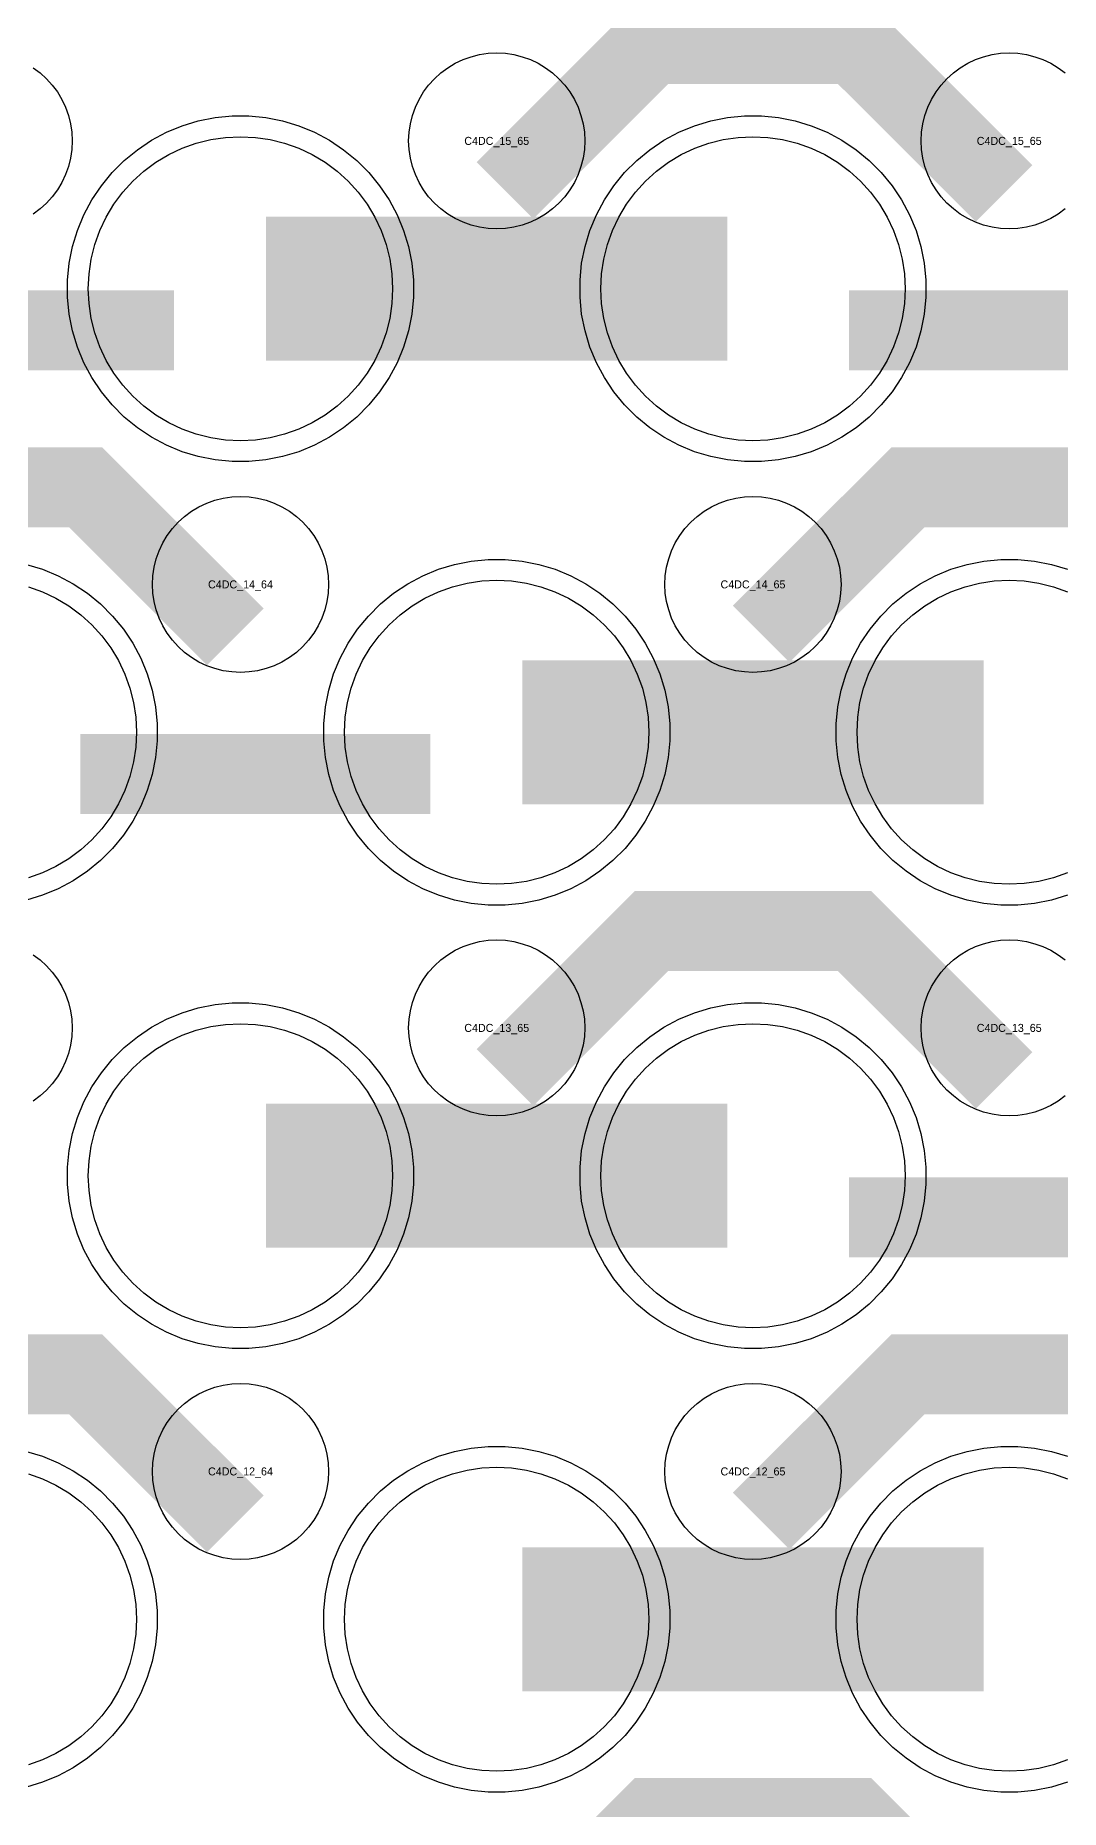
# Model space of a CAD drawing. Extents: x -11880 to 11880, y -14992 to 14992.
# Drawn here: x 8656 to 8976, y -13236 to -12682 of the extents above; entities that cross this region are included whole.
import ezdxf
from ezdxf.enums import TextEntityAlignment as Align

# ---------------------------------------------------------------- set-up
doc = ezdxf.new("R2010")
doc.units = 0
doc.header["$MEASUREMENT"] = 0
for name, color, linetype in [('GDS_775_DT_237', 138, 'CONTINUOUS'), ('RDL1_FS', 34, 'CONTINUOUS'), ('RDL_BS', 160, 'CONTINUOUS')]:
    doc.layers.add(name, color=color, linetype=linetype)

msp = doc.modelspace()

# ---------------------------------------------------------------- linework, layer by layer
at = {"layer": 'RDL1_FS'}
for points in [[(8720, -12808.614), (8715.343, -12808.385), (8710.732, -12807.701), (8706.209, -12806.569), (8701.819, -12804.997), (8697.605, -12803.005), (8693.605, -12800.607), (8689.86, -12797.829), (8686.406, -12794.699), (8683.276, -12791.245), (8680.498, -12787.5), (8678.1, -12783.5), (8676.108, -12779.286), (8674.536, -12774.896), (8673.404, -12770.373), (8672.72, -12765.762), (8672.491, -12761.105), (8672.72, -12756.448), (8673.404, -12751.837), (8674.536, -12747.314), (8676.108, -12742.924), (8678.1, -12738.71), (8680.498, -12734.71), (8683.276, -12730.965), (8686.406, -12727.511), (8689.86, -12724.381), (8693.605, -12721.603), (8697.605, -12719.205), (8701.819, -12717.213), (8706.209, -12715.641), (8710.732, -12714.509), (8715.343, -12713.825), (8720, -12713.596), (8724.657, -12713.825), (8729.268, -12714.509), (8733.791, -12715.641), (8738.181, -12717.213), (8742.395, -12719.205), (8746.395, -12721.603), (8750.14, -12724.381), (8753.594, -12727.511), (8756.724, -12730.965), (8759.502, -12734.71), (8761.9, -12738.71), (8763.892, -12742.924), (8765.464, -12747.314), (8766.596, -12751.837), (8767.28, -12756.448), (8767.509, -12761.105), (8767.28, -12765.762), (8766.596, -12770.373), (8765.464, -12774.896), (8763.892, -12779.286), (8761.9, -12783.5), (8759.502, -12787.5), (8756.724, -12791.245), (8753.594, -12794.699), (8750.14, -12797.829), (8746.395, -12800.607), (8742.395, -12803.005), (8738.181, -12804.997), (8733.791, -12806.569), (8729.268, -12807.701), (8724.657, -12808.385)], [(8880, -12808.614), (8875.343, -12808.385), (8870.732, -12807.701), (8866.209, -12806.569), (8861.819, -12804.997), (8857.605, -12803.005), (8853.605, -12800.607), (8849.86, -12797.829), (8846.406, -12794.699), (8843.276, -12791.245), (8840.498, -12787.5), (8838.1, -12783.5), (8836.108, -12779.286), (8834.536, -12774.896), (8833.404, -12770.373), (8832.72, -12765.762), (8832.491, -12761.105), (8832.72, -12756.448), (8833.404, -12751.837), (8834.536, -12747.314), (8836.108, -12742.924), (8838.1, -12738.71), (8840.498, -12734.71), (8843.276, -12730.965), (8846.406, -12727.511), (8849.86, -12724.381), (8853.605, -12721.603), (8857.605, -12719.205), (8861.819, -12717.213), (8866.209, -12715.641), (8870.732, -12714.509), (8875.343, -12713.825), (8880, -12713.596), (8884.657, -12713.825), (8889.268, -12714.509), (8893.791, -12715.641), (8898.181, -12717.213), (8902.395, -12719.205), (8906.395, -12721.603), (8910.14, -12724.381), (8913.594, -12727.511), (8916.724, -12730.965), (8919.502, -12734.71), (8921.9, -12738.71), (8923.892, -12742.924), (8925.464, -12747.314), (8926.596, -12751.837), (8927.28, -12756.448), (8927.509, -12761.105), (8927.28, -12765.762), (8926.596, -12770.373), (8925.464, -12774.896), (8923.892, -12779.286), (8921.9, -12783.5), (8919.502, -12787.5), (8916.724, -12791.245), (8913.594, -12794.699), (8910.14, -12797.829), (8906.395, -12800.607), (8902.395, -12803.005), (8898.181, -12804.997), (8893.791, -12806.569), (8889.268, -12807.701), (8884.657, -12808.385)], [(8720, -13085.739), (8715.343, -13085.51), (8710.732, -13084.826), (8706.209, -13083.694), (8701.819, -13082.122), (8697.605, -13080.13), (8693.605, -13077.732), (8689.86, -13074.954), (8686.406, -13071.824), (8683.276, -13068.37), (8680.498, -13064.625), (8678.1, -13060.625), (8676.108, -13056.411), (8674.536, -13052.021), (8673.404, -13047.498), (8672.72, -13042.887), (8672.491, -13038.23), (8672.72, -13033.573), (8673.404, -13028.962), (8674.536, -13024.439), (8676.108, -13020.049), (8678.1, -13015.835), (8680.498, -13011.835), (8683.276, -13008.09), (8686.406, -13004.636), (8689.86, -13001.506), (8693.605, -12998.728), (8697.605, -12996.33), (8701.819, -12994.338), (8706.209, -12992.766), (8710.732, -12991.634), (8715.343, -12990.95), (8720, -12990.721), (8724.657, -12990.95), (8729.268, -12991.634), (8733.791, -12992.766), (8738.181, -12994.338), (8742.395, -12996.33), (8746.395, -12998.728), (8750.14, -13001.506), (8753.594, -13004.636), (8756.724, -13008.09), (8759.502, -13011.835), (8761.9, -13015.835), (8763.892, -13020.049), (8765.464, -13024.439), (8766.596, -13028.962), (8767.28, -13033.573), (8767.509, -13038.23), (8767.28, -13042.887), (8766.596, -13047.498), (8765.464, -13052.021), (8763.892, -13056.411), (8761.9, -13060.625), (8759.502, -13064.625), (8756.724, -13068.37), (8753.594, -13071.824), (8750.14, -13074.954), (8746.395, -13077.732), (8742.395, -13080.13), (8738.181, -13082.122), (8733.791, -13083.694), (8729.268, -13084.826), (8724.657, -13085.51)], [(8880, -13085.739), (8875.343, -13085.51), (8870.732, -13084.826), (8866.209, -13083.694), (8861.819, -13082.122), (8857.605, -13080.13), (8853.605, -13077.732), (8849.86, -13074.954), (8846.406, -13071.824), (8843.276, -13068.37), (8840.498, -13064.625), (8838.1, -13060.625), (8836.108, -13056.411), (8834.536, -13052.021), (8833.404, -13047.498), (8832.72, -13042.887), (8832.491, -13038.23), (8832.72, -13033.573), (8833.404, -13028.962), (8834.536, -13024.439), (8836.108, -13020.049), (8838.1, -13015.835), (8840.498, -13011.835), (8843.276, -13008.09), (8846.406, -13004.636), (8849.86, -13001.506), (8853.605, -12998.728), (8857.605, -12996.33), (8861.819, -12994.338), (8866.209, -12992.766), (8870.732, -12991.634), (8875.343, -12990.95), (8880, -12990.721), (8884.657, -12990.95), (8889.268, -12991.634), (8893.791, -12992.766), (8898.181, -12994.338), (8902.395, -12996.33), (8906.395, -12998.728), (8910.14, -13001.506), (8913.594, -13004.636), (8916.724, -13008.09), (8919.502, -13011.835), (8921.9, -13015.835), (8923.892, -13020.049), (8925.464, -13024.439), (8926.596, -13028.962), (8927.28, -13033.573), (8927.509, -13038.23), (8927.28, -13042.887), (8926.596, -13047.498), (8925.464, -13052.021), (8923.892, -13056.411), (8921.9, -13060.625), (8919.502, -13064.625), (8916.724, -13068.37), (8913.594, -13071.824), (8910.14, -13074.954), (8906.395, -13077.732), (8902.395, -13080.13), (8898.181, -13082.122), (8893.791, -13083.694), (8889.268, -13084.826), (8884.657, -13085.51)], [(8800, -13224.304), (8795.343, -13224.075), (8790.732, -13223.391), (8786.209, -13222.259), (8781.819, -13220.687), (8777.605, -13218.695), (8773.605, -13216.297), (8769.86, -13213.519), (8766.406, -13210.389), (8763.276, -13206.935), (8760.498, -13203.19), (8758.1, -13199.19), (8756.108, -13194.976), (8754.536, -13190.586), (8753.404, -13186.063), (8752.72, -13181.452), (8752.491, -13176.795), (8752.72, -13172.138), (8753.404, -13167.527), (8754.536, -13163.004), (8756.108, -13158.614), (8758.1, -13154.4), (8760.498, -13150.4), (8763.276, -13146.655), (8766.406, -13143.201), (8769.86, -13140.071), (8773.605, -13137.293), (8777.605, -13134.895), (8781.819, -13132.903), (8786.209, -13131.331), (8790.732, -13130.199), (8795.343, -13129.515), (8800, -13129.286), (8804.657, -13129.515), (8809.268, -13130.199), (8813.791, -13131.331), (8818.181, -13132.903), (8822.395, -13134.895), (8826.395, -13137.293), (8830.14, -13140.071), (8833.594, -13143.201), (8836.724, -13146.655), (8839.502, -13150.4), (8841.9, -13154.4), (8843.892, -13158.614), (8845.464, -13163.004), (8846.596, -13167.527), (8847.28, -13172.138), (8847.509, -13176.795), (8847.28, -13181.452), (8846.596, -13186.063), (8845.464, -13190.586), (8843.892, -13194.976), (8841.9, -13199.19), (8839.502, -13203.19), (8836.724, -13206.935), (8833.594, -13210.389), (8830.14, -13213.519), (8826.395, -13216.297), (8822.395, -13218.695), (8818.181, -13220.687), (8813.791, -13222.259), (8809.268, -13223.391), (8804.657, -13224.075)]]:
    msp.add_lwpolyline(points, close=True, dxfattribs=at)
for points in [[(8728.002, -12761.105, 45, 45, 0), (8800.002, -12761.105, 45, 45, 0)], [(8800.002, -12761.105, 45, 45, 0), (8872.002, -12761.105, 45, 45, 0)], [(8728.002, -13038.23, 45, 45, 0), (8800.002, -13038.23, 45, 45, 0)], [(8800.002, -13038.23, 45, 45, 0), (8872.002, -13038.23, 45, 45, 0)], [(8808.002, -13176.795, 45, 45, 0), (8880.002, -13176.795, 45, 45, 0)], [(8880.002, -13176.795, 45, 45, 0), (8952.002, -13176.795, 45, 45, 0)]]:
    msp.add_lwpolyline(points, format="xyseb", dxfattribs=at)
at = {"layer": 'RDL1_FS', "color": 241, "true_color": 0xf7abae}
msp.add_lwpolyline([(8800, -12947.174), (8795.343, -12946.945), (8790.732, -12946.261), (8786.209, -12945.129), (8781.819, -12943.557), (8777.605, -12941.565), (8773.605, -12939.167), (8769.86, -12936.389), (8766.406, -12933.259), (8763.276, -12929.805), (8760.498, -12926.06), (8758.1, -12922.06), (8756.108, -12917.846), (8754.536, -12913.456), (8753.404, -12908.933), (8752.72, -12904.322), (8752.491, -12899.665), (8752.72, -12895.008), (8753.404, -12890.397), (8754.536, -12885.874), (8756.108, -12881.484), (8758.1, -12877.27), (8760.498, -12873.27), (8763.276, -12869.525), (8766.406, -12866.071), (8769.86, -12862.941), (8773.605, -12860.163), (8777.605, -12857.765), (8781.819, -12855.773), (8786.209, -12854.201), (8790.732, -12853.069), (8795.343, -12852.385), (8800, -12852.156), (8804.657, -12852.385), (8809.268, -12853.069), (8813.791, -12854.201), (8818.181, -12855.773), (8822.395, -12857.765), (8826.395, -12860.163), (8830.14, -12862.941), (8833.594, -12866.071), (8836.724, -12869.525), (8839.502, -12873.27), (8841.9, -12877.27), (8843.892, -12881.484), (8845.464, -12885.874), (8846.596, -12890.397), (8847.28, -12895.008), (8847.509, -12899.665), (8847.28, -12904.322), (8846.596, -12908.933), (8845.464, -12913.456), (8843.892, -12917.846), (8841.9, -12922.06), (8839.502, -12926.06), (8836.724, -12929.805), (8833.594, -12933.259), (8830.14, -12936.389), (8826.395, -12939.167), (8822.395, -12941.565), (8818.181, -12943.557), (8813.791, -12945.129), (8809.268, -12946.261), (8804.657, -12946.945)], close=True, dxfattribs=at)
for points in [[(8978.181, -12943.557), (8973.791, -12945.129), (8969.268, -12946.261), (8964.657, -12946.945), (8960, -12947.174), (8955.343, -12946.945), (8950.732, -12946.261), (8946.209, -12945.129), (8941.819, -12943.557), (8937.605, -12941.565), (8933.605, -12939.167), (8929.86, -12936.389), (8926.406, -12933.259), (8923.276, -12929.805), (8920.498, -12926.06), (8918.1, -12922.06), (8916.108, -12917.846), (8914.536, -12913.456), (8913.404, -12908.933), (8912.72, -12904.322), (8912.491, -12899.665), (8912.72, -12895.008), (8913.404, -12890.397), (8914.536, -12885.874), (8916.108, -12881.484), (8918.1, -12877.27), (8920.498, -12873.27), (8923.276, -12869.525), (8926.406, -12866.071), (8929.86, -12862.941), (8933.605, -12860.163), (8937.605, -12857.765), (8941.819, -12855.773), (8946.209, -12854.201), (8950.732, -12853.069), (8955.343, -12852.385), (8960, -12852.156), (8964.657, -12852.385), (8969.268, -12853.069), (8973.791, -12854.201), (8978.181, -12855.773)], [(8653.791, -12854.201), (8658.181, -12855.773), (8662.395, -12857.765), (8666.395, -12860.163), (8670.14, -12862.941), (8673.594, -12866.071), (8676.724, -12869.525), (8679.502, -12873.27), (8681.9, -12877.27), (8683.892, -12881.484), (8685.464, -12885.874), (8686.596, -12890.397), (8687.28, -12895.008), (8687.509, -12899.665), (8687.28, -12904.322), (8686.596, -12908.933), (8685.464, -12913.456), (8683.892, -12917.846), (8681.9, -12922.06), (8679.502, -12926.06), (8676.724, -12929.805), (8673.594, -12933.259), (8670.14, -12936.389), (8666.395, -12939.167), (8662.395, -12941.565), (8658.181, -12943.557), (8653.791, -12945.129)], [(8653.791, -13131.331), (8658.181, -13132.903), (8662.395, -13134.895), (8666.395, -13137.293), (8670.14, -13140.071), (8673.594, -13143.201), (8676.724, -13146.655), (8679.502, -13150.4), (8681.9, -13154.4), (8683.892, -13158.614), (8685.464, -13163.004), (8686.596, -13167.527), (8687.28, -13172.138), (8687.509, -13176.795), (8687.28, -13181.452), (8686.596, -13186.063), (8685.464, -13190.586), (8683.892, -13194.976), (8681.9, -13199.19), (8679.502, -13203.19), (8676.724, -13206.935), (8673.594, -13210.389), (8670.14, -13213.519), (8666.395, -13216.297), (8662.395, -13218.695), (8658.181, -13220.687), (8653.791, -13222.259)]]:
    msp.add_lwpolyline(points, dxfattribs=at)
for points in [[(8808.002, -12899.665, 45, 45, 0), (8880.002, -12899.665, 45, 45, 0)], [(8880.002, -12899.665, 45, 45, 0), (8952.002, -12899.665, 45, 45, 0)]]:
    msp.add_lwpolyline(points, format="xyseb", dxfattribs=at)
at = {"layer": 'RDL1_FS'}
msp.add_lwpolyline([(8978.181, -13220.687), (8973.791, -13222.259), (8969.268, -13223.391), (8964.657, -13224.075), (8960, -13224.304), (8955.343, -13224.075), (8950.732, -13223.391), (8946.209, -13222.259), (8941.819, -13220.687), (8937.605, -13218.695), (8933.605, -13216.297), (8929.86, -13213.519), (8926.406, -13210.389), (8923.276, -13206.935), (8920.498, -13203.19), (8918.1, -13199.19), (8916.108, -13194.976), (8914.536, -13190.586), (8913.404, -13186.063), (8912.72, -13181.452), (8912.491, -13176.795), (8912.72, -13172.138), (8913.404, -13167.527), (8914.536, -13163.004), (8916.108, -13158.614), (8918.1, -13154.4), (8920.498, -13150.4), (8923.276, -13146.655), (8926.406, -13143.201), (8929.86, -13140.071), (8933.605, -13137.293), (8937.605, -13134.895), (8941.819, -13132.903), (8946.209, -13131.331), (8950.732, -13130.199), (8955.343, -13129.515), (8960, -13129.286), (8964.657, -13129.515), (8969.268, -13130.199), (8973.791, -13131.331), (8978.181, -13132.903)], dxfattribs=at)
at = {"layer": 'RDL_BS'}
for points in [[(8802.562, -12730.419, 25, 25, 0), (8848.377, -12684.604, 25, 25, 0), (8881.93, -12684.604, 25, 25, 0)], [(8958.401, -12731.318, 25, 25, 0), (8911.687, -12684.604, 25, 25, 0), (8881.929, -12684.604, 25, 25, 0)], [(8590.016, -12774.118, 25, 25, 0), (8699.281, -12774.118, 25, 25, 0)], [(8910.016, -12774.118, 25, 25, 0), (9019.281, -12774.118, 25, 25, 0)], [(8718.401, -12869.878, 25, 25, 0), (8671.687, -12823.164, 25, 25, 0), (8641.929, -12823.164, 25, 25, 0)], [(8882.562, -12868.979, 25, 25, 0), (8928.377, -12823.164, 25, 25, 0), (8961.93, -12823.164, 25, 25, 0)], [(9038.401, -12869.878, 25, 25, 0), (8991.687, -12823.164, 25, 25, 0), (8961.929, -12823.164, 25, 25, 0)], [(8802.562, -13007.544, 25, 25, 0), (8848.377, -12961.729, 25, 25, 0), (8881.93, -12961.729, 25, 25, 0)], [(8958.401, -13008.443, 25, 25, 0), (8911.687, -12961.729, 25, 25, 0), (8881.929, -12961.729, 25, 25, 0)], [(8910.016, -13051.243, 25, 25, 0), (9019.281, -13051.243, 25, 25, 0)], [(8718.401, -13147.008, 25, 25, 0), (8671.687, -13100.294, 25, 25, 0), (8641.929, -13100.294, 25, 25, 0)], [(8882.562, -13146.109, 25, 25, 0), (8928.377, -13100.294, 25, 25, 0), (8961.93, -13100.294, 25, 25, 0)], [(9038.401, -13147.008, 25, 25, 0), (8991.687, -13100.294, 25, 25, 0), (8961.929, -13100.294, 25, 25, 0)], [(8802.562, -13284.674, 25, 25, 0), (8848.377, -13238.859, 25, 25, 0), (8881.93, -13238.859, 25, 25, 0)], [(8958.401, -13285.573, 25, 25, 0), (8911.687, -13238.859, 25, 25, 0), (8881.929, -13238.859, 25, 25, 0)]]:
    msp.add_lwpolyline(points, format="xyseb", dxfattribs=at)
for points in [[(8655.28, -12692.06), (8657.443, -12693.663), (8659.442, -12695.475), (8661.254, -12697.474), (8662.857, -12699.637), (8664.25, -12701.961), (8665.402, -12704.398), (8666.309, -12706.933), (8666.966, -12709.552), (8667.362, -12712.224), (8667.494, -12714.917), (8667.362, -12717.61), (8666.966, -12720.282), (8666.309, -12722.901), (8665.402, -12725.436), (8664.25, -12727.873), (8662.857, -12730.197), (8661.254, -12732.36), (8659.442, -12734.359), (8657.443, -12736.171), (8655.28, -12737.774)], [(8977.443, -12736.171), (8975.28, -12737.774), (8972.956, -12739.167), (8970.519, -12740.319), (8967.984, -12741.226), (8965.365, -12741.883), (8962.693, -12742.279), (8960, -12742.411), (8957.307, -12742.279), (8954.635, -12741.883), (8952.016, -12741.226), (8949.481, -12740.319), (8947.044, -12739.167), (8944.72, -12737.774), (8942.557, -12736.171), (8940.558, -12734.359), (8938.746, -12732.36), (8937.143, -12730.197), (8935.75, -12727.873), (8934.598, -12725.436), (8933.691, -12722.901), (8933.034, -12720.282), (8932.638, -12717.61), (8932.506, -12714.917), (8932.638, -12712.224), (8933.034, -12709.552), (8933.691, -12706.933), (8934.598, -12704.398), (8935.75, -12701.961), (8937.143, -12699.637), (8938.746, -12697.474), (8940.558, -12695.475), (8942.557, -12693.663), (8944.72, -12692.06), (8947.044, -12690.667), (8949.481, -12689.515), (8952.016, -12688.608), (8954.635, -12687.951), (8957.307, -12687.555), (8960, -12687.423), (8962.693, -12687.555), (8965.365, -12687.951), (8967.984, -12688.608), (8970.519, -12689.515), (8972.956, -12690.667), (8975.28, -12692.06), (8977.443, -12693.663)], [(8655.28, -12969.185), (8657.443, -12970.788), (8659.442, -12972.6), (8661.254, -12974.599), (8662.857, -12976.762), (8664.25, -12979.086), (8665.402, -12981.523), (8666.309, -12984.058), (8666.966, -12986.677), (8667.362, -12989.349), (8667.494, -12992.042), (8667.362, -12994.735), (8666.966, -12997.407), (8666.309, -13000.026), (8665.402, -13002.561), (8664.25, -13004.998), (8662.857, -13007.322), (8661.254, -13009.485), (8659.442, -13011.484), (8657.443, -13013.296), (8655.28, -13014.899)], [(8977.443, -13013.296), (8975.28, -13014.899), (8972.956, -13016.292), (8970.519, -13017.444), (8967.984, -13018.351), (8965.365, -13019.008), (8962.693, -13019.404), (8960, -13019.536), (8957.307, -13019.404), (8954.635, -13019.008), (8952.016, -13018.351), (8949.481, -13017.444), (8947.044, -13016.292), (8944.72, -13014.899), (8942.557, -13013.296), (8940.558, -13011.484), (8938.746, -13009.485), (8937.143, -13007.322), (8935.75, -13004.998), (8934.598, -13002.561), (8933.691, -13000.026), (8933.034, -12997.407), (8932.638, -12994.735), (8932.506, -12992.042), (8932.638, -12989.349), (8933.034, -12986.677), (8933.691, -12984.058), (8934.598, -12981.523), (8935.75, -12979.086), (8937.143, -12976.762), (8938.746, -12974.599), (8940.558, -12972.6), (8942.557, -12970.788), (8944.72, -12969.185), (8947.044, -12967.792), (8949.481, -12966.64), (8952.016, -12965.733), (8954.635, -12965.076), (8957.307, -12964.68), (8960, -12964.548), (8962.693, -12964.68), (8965.365, -12965.076), (8967.984, -12965.733), (8970.519, -12966.64), (8972.956, -12967.792), (8975.28, -12969.185), (8977.443, -12970.788)], [(8978.205, -13227.701), (8973.165, -13229.232), (8967.938, -13230.278), (8962.644, -13230.795), (8957.356, -13230.795), (8952.062, -13230.278), (8946.835, -13229.232), (8941.795, -13227.701), (8936.885, -13225.67), (8932.223, -13223.178), (8927.809, -13220.231), (8923.708, -13216.869), (8919.926, -13213.087), (8916.564, -13208.986), (8913.617, -13204.572), (8911.125, -13199.91), (8909.094, -13195), (8907.563, -13189.96), (8906.517, -13184.733), (8906, -13179.439), (8906, -13174.151), (8906.517, -13168.857), (8907.563, -13163.63), (8909.094, -13158.59), (8911.125, -13153.68), (8913.617, -13149.018), (8916.564, -13144.604), (8919.926, -13140.503), (8923.708, -13136.721), (8927.809, -13133.359), (8932.223, -13130.412), (8936.885, -13127.92), (8941.795, -13125.889), (8946.835, -13124.358), (8952.062, -13123.312), (8957.356, -13122.795), (8962.644, -13122.795), (8967.938, -13123.312), (8973.165, -13124.358), (8978.205, -13125.889)]]:
    msp.add_lwpolyline(points, dxfattribs=at)
for points in [[(8800, -12742.411), (8797.307, -12742.279), (8794.635, -12741.883), (8792.016, -12741.226), (8789.481, -12740.319), (8787.044, -12739.167), (8784.72, -12737.774), (8782.557, -12736.171), (8780.558, -12734.359), (8778.746, -12732.36), (8777.143, -12730.197), (8775.75, -12727.873), (8774.598, -12725.436), (8773.691, -12722.901), (8773.034, -12720.282), (8772.638, -12717.61), (8772.506, -12714.917), (8772.638, -12712.224), (8773.034, -12709.552), (8773.691, -12706.933), (8774.598, -12704.398), (8775.75, -12701.961), (8777.143, -12699.637), (8778.746, -12697.474), (8780.558, -12695.475), (8782.557, -12693.663), (8784.72, -12692.06), (8787.044, -12690.667), (8789.481, -12689.515), (8792.016, -12688.608), (8794.635, -12687.951), (8797.307, -12687.555), (8800, -12687.423), (8802.693, -12687.555), (8805.365, -12687.951), (8807.984, -12688.608), (8810.519, -12689.515), (8812.956, -12690.667), (8815.28, -12692.06), (8817.443, -12693.663), (8819.442, -12695.475), (8821.254, -12697.474), (8822.857, -12699.637), (8824.25, -12701.961), (8825.402, -12704.398), (8826.309, -12706.933), (8826.966, -12709.552), (8827.362, -12712.224), (8827.494, -12714.917), (8827.362, -12717.61), (8826.966, -12720.282), (8826.309, -12722.901), (8825.402, -12725.436), (8824.25, -12727.873), (8822.857, -12730.197), (8821.254, -12732.36), (8819.442, -12734.359), (8817.443, -12736.171), (8815.28, -12737.774), (8812.956, -12739.167), (8810.519, -12740.319), (8807.984, -12741.226), (8805.365, -12741.883), (8802.693, -12742.279)], [(8717.356, -12815.105), (8712.062, -12814.588), (8706.835, -12813.542), (8701.795, -12812.011), (8696.885, -12809.98), (8692.223, -12807.488), (8687.809, -12804.541), (8683.708, -12801.179), (8679.926, -12797.397), (8676.564, -12793.296), (8673.617, -12788.882), (8671.125, -12784.22), (8669.094, -12779.31), (8667.563, -12774.27), (8666.517, -12769.043), (8666, -12763.749), (8666, -12758.461), (8666.517, -12753.167), (8667.563, -12747.94), (8669.094, -12742.9), (8671.125, -12737.99), (8673.617, -12733.328), (8676.564, -12728.914), (8679.926, -12724.813), (8683.708, -12721.031), (8687.809, -12717.669), (8692.223, -12714.722), (8696.885, -12712.23), (8701.795, -12710.199), (8706.835, -12708.668), (8712.062, -12707.622), (8717.356, -12707.105), (8722.644, -12707.105), (8727.938, -12707.622), (8733.165, -12708.668), (8738.205, -12710.199), (8743.115, -12712.23), (8747.777, -12714.722), (8752.191, -12717.669), (8756.292, -12721.031), (8760.074, -12724.813), (8763.436, -12728.914), (8766.383, -12733.328), (8768.875, -12737.99), (8770.906, -12742.9), (8772.437, -12747.94), (8773.483, -12753.167), (8774, -12758.461), (8774, -12763.749), (8773.483, -12769.043), (8772.437, -12774.27), (8770.906, -12779.31), (8768.875, -12784.22), (8766.383, -12788.882), (8763.436, -12793.296), (8760.074, -12797.397), (8756.292, -12801.179), (8752.191, -12804.541), (8747.777, -12807.488), (8743.115, -12809.98), (8738.205, -12812.011), (8733.165, -12813.542), (8727.938, -12814.588), (8722.644, -12815.105)], [(8877.356, -12815.105), (8872.062, -12814.588), (8866.835, -12813.542), (8861.795, -12812.011), (8856.885, -12809.98), (8852.223, -12807.488), (8847.809, -12804.541), (8843.708, -12801.179), (8839.926, -12797.397), (8836.564, -12793.296), (8833.617, -12788.882), (8831.125, -12784.22), (8829.094, -12779.31), (8827.563, -12774.27), (8826.517, -12769.043), (8826, -12763.749), (8826, -12758.461), (8826.517, -12753.167), (8827.563, -12747.94), (8829.094, -12742.9), (8831.125, -12737.99), (8833.617, -12733.328), (8836.564, -12728.914), (8839.926, -12724.813), (8843.708, -12721.031), (8847.809, -12717.669), (8852.223, -12714.722), (8856.885, -12712.23), (8861.795, -12710.199), (8866.835, -12708.668), (8872.062, -12707.622), (8877.356, -12707.105), (8882.644, -12707.105), (8887.938, -12707.622), (8893.165, -12708.668), (8898.205, -12710.199), (8903.115, -12712.23), (8907.777, -12714.722), (8912.191, -12717.669), (8916.292, -12721.031), (8920.074, -12724.813), (8923.436, -12728.914), (8926.383, -12733.328), (8928.875, -12737.99), (8930.906, -12742.9), (8932.437, -12747.94), (8933.483, -12753.167), (8934, -12758.461), (8934, -12763.749), (8933.483, -12769.043), (8932.437, -12774.27), (8930.906, -12779.31), (8928.875, -12784.22), (8926.383, -12788.882), (8923.436, -12793.296), (8920.074, -12797.397), (8916.292, -12801.179), (8912.191, -12804.541), (8907.777, -12807.488), (8903.115, -12809.98), (8898.205, -12812.011), (8893.165, -12813.542), (8887.938, -12814.588), (8882.644, -12815.105)], [(8720, -12880.971), (8717.307, -12880.839), (8714.635, -12880.443), (8712.016, -12879.786), (8709.481, -12878.879), (8707.044, -12877.727), (8704.72, -12876.334), (8702.557, -12874.731), (8700.558, -12872.919), (8698.746, -12870.92), (8697.143, -12868.757), (8695.75, -12866.433), (8694.598, -12863.996), (8693.691, -12861.461), (8693.034, -12858.842), (8692.638, -12856.17), (8692.506, -12853.477), (8692.638, -12850.784), (8693.034, -12848.112), (8693.691, -12845.493), (8694.598, -12842.958), (8695.75, -12840.521), (8697.143, -12838.197), (8698.746, -12836.034), (8700.558, -12834.035), (8702.557, -12832.223), (8704.72, -12830.62), (8707.044, -12829.227), (8709.481, -12828.075), (8712.016, -12827.168), (8714.635, -12826.511), (8717.307, -12826.115), (8720, -12825.983), (8722.693, -12826.115), (8725.365, -12826.511), (8727.984, -12827.168), (8730.519, -12828.075), (8732.956, -12829.227), (8735.28, -12830.62), (8737.443, -12832.223), (8739.442, -12834.035), (8741.254, -12836.034), (8742.857, -12838.197), (8744.25, -12840.521), (8745.402, -12842.958), (8746.309, -12845.493), (8746.966, -12848.112), (8747.362, -12850.784), (8747.494, -12853.477), (8747.362, -12856.17), (8746.966, -12858.842), (8746.309, -12861.461), (8745.402, -12863.996), (8744.25, -12866.433), (8742.857, -12868.757), (8741.254, -12870.92), (8739.442, -12872.919), (8737.443, -12874.731), (8735.28, -12876.334), (8732.956, -12877.727), (8730.519, -12878.879), (8727.984, -12879.786), (8725.365, -12880.443), (8722.693, -12880.839)], [(8880, -12880.971), (8877.307, -12880.839), (8874.635, -12880.443), (8872.016, -12879.786), (8869.481, -12878.879), (8867.044, -12877.727), (8864.72, -12876.334), (8862.557, -12874.731), (8860.558, -12872.919), (8858.746, -12870.92), (8857.143, -12868.757), (8855.75, -12866.433), (8854.598, -12863.996), (8853.691, -12861.461), (8853.034, -12858.842), (8852.638, -12856.17), (8852.506, -12853.477), (8852.638, -12850.784), (8853.034, -12848.112), (8853.691, -12845.493), (8854.598, -12842.958), (8855.75, -12840.521), (8857.143, -12838.197), (8858.746, -12836.034), (8860.558, -12834.035), (8862.557, -12832.223), (8864.72, -12830.62), (8867.044, -12829.227), (8869.481, -12828.075), (8872.016, -12827.168), (8874.635, -12826.511), (8877.307, -12826.115), (8880, -12825.983), (8882.693, -12826.115), (8885.365, -12826.511), (8887.984, -12827.168), (8890.519, -12828.075), (8892.956, -12829.227), (8895.28, -12830.62), (8897.443, -12832.223), (8899.442, -12834.035), (8901.254, -12836.034), (8902.857, -12838.197), (8904.25, -12840.521), (8905.402, -12842.958), (8906.309, -12845.493), (8906.966, -12848.112), (8907.362, -12850.784), (8907.494, -12853.477), (8907.362, -12856.17), (8906.966, -12858.842), (8906.309, -12861.461), (8905.402, -12863.996), (8904.25, -12866.433), (8902.857, -12868.757), (8901.254, -12870.92), (8899.442, -12872.919), (8897.443, -12874.731), (8895.28, -12876.334), (8892.956, -12877.727), (8890.519, -12878.879), (8887.984, -12879.786), (8885.365, -12880.443), (8882.693, -12880.839)], [(8800, -13019.536), (8797.307, -13019.404), (8794.635, -13019.008), (8792.016, -13018.351), (8789.481, -13017.444), (8787.044, -13016.292), (8784.72, -13014.899), (8782.557, -13013.296), (8780.558, -13011.484), (8778.746, -13009.485), (8777.143, -13007.322), (8775.75, -13004.998), (8774.598, -13002.561), (8773.691, -13000.026), (8773.034, -12997.407), (8772.638, -12994.735), (8772.506, -12992.042), (8772.638, -12989.349), (8773.034, -12986.677), (8773.691, -12984.058), (8774.598, -12981.523), (8775.75, -12979.086), (8777.143, -12976.762), (8778.746, -12974.599), (8780.558, -12972.6), (8782.557, -12970.788), (8784.72, -12969.185), (8787.044, -12967.792), (8789.481, -12966.64), (8792.016, -12965.733), (8794.635, -12965.076), (8797.307, -12964.68), (8800, -12964.548), (8802.693, -12964.68), (8805.365, -12965.076), (8807.984, -12965.733), (8810.519, -12966.64), (8812.956, -12967.792), (8815.28, -12969.185), (8817.443, -12970.788), (8819.442, -12972.6), (8821.254, -12974.599), (8822.857, -12976.762), (8824.25, -12979.086), (8825.402, -12981.523), (8826.309, -12984.058), (8826.966, -12986.677), (8827.362, -12989.349), (8827.494, -12992.042), (8827.362, -12994.735), (8826.966, -12997.407), (8826.309, -13000.026), (8825.402, -13002.561), (8824.25, -13004.998), (8822.857, -13007.322), (8821.254, -13009.485), (8819.442, -13011.484), (8817.443, -13013.296), (8815.28, -13014.899), (8812.956, -13016.292), (8810.519, -13017.444), (8807.984, -13018.351), (8805.365, -13019.008), (8802.693, -13019.404)], [(8717.356, -13092.23), (8712.062, -13091.713), (8706.835, -13090.667), (8701.795, -13089.136), (8696.885, -13087.105), (8692.223, -13084.613), (8687.809, -13081.666), (8683.708, -13078.304), (8679.926, -13074.522), (8676.564, -13070.421), (8673.617, -13066.007), (8671.125, -13061.345), (8669.094, -13056.435), (8667.563, -13051.395), (8666.517, -13046.168), (8666, -13040.874), (8666, -13035.586), (8666.517, -13030.292), (8667.563, -13025.065), (8669.094, -13020.025), (8671.125, -13015.115), (8673.617, -13010.453), (8676.564, -13006.039), (8679.926, -13001.938), (8683.708, -12998.156), (8687.809, -12994.794), (8692.223, -12991.847), (8696.885, -12989.355), (8701.795, -12987.324), (8706.835, -12985.793), (8712.062, -12984.747), (8717.356, -12984.23), (8722.644, -12984.23), (8727.938, -12984.747), (8733.165, -12985.793), (8738.205, -12987.324), (8743.115, -12989.355), (8747.777, -12991.847), (8752.191, -12994.794), (8756.292, -12998.156), (8760.074, -13001.938), (8763.436, -13006.039), (8766.383, -13010.453), (8768.875, -13015.115), (8770.906, -13020.025), (8772.437, -13025.065), (8773.483, -13030.292), (8774, -13035.586), (8774, -13040.874), (8773.483, -13046.168), (8772.437, -13051.395), (8770.906, -13056.435), (8768.875, -13061.345), (8766.383, -13066.007), (8763.436, -13070.421), (8760.074, -13074.522), (8756.292, -13078.304), (8752.191, -13081.666), (8747.777, -13084.613), (8743.115, -13087.105), (8738.205, -13089.136), (8733.165, -13090.667), (8727.938, -13091.713), (8722.644, -13092.23)], [(8877.356, -13092.23), (8872.062, -13091.713), (8866.835, -13090.667), (8861.795, -13089.136), (8856.885, -13087.105), (8852.223, -13084.613), (8847.809, -13081.666), (8843.708, -13078.304), (8839.926, -13074.522), (8836.564, -13070.421), (8833.617, -13066.007), (8831.125, -13061.345), (8829.094, -13056.435), (8827.563, -13051.395), (8826.517, -13046.168), (8826, -13040.874), (8826, -13035.586), (8826.517, -13030.292), (8827.563, -13025.065), (8829.094, -13020.025), (8831.125, -13015.115), (8833.617, -13010.453), (8836.564, -13006.039), (8839.926, -13001.938), (8843.708, -12998.156), (8847.809, -12994.794), (8852.223, -12991.847), (8856.885, -12989.355), (8861.795, -12987.324), (8866.835, -12985.793), (8872.062, -12984.747), (8877.356, -12984.23), (8882.644, -12984.23), (8887.938, -12984.747), (8893.165, -12985.793), (8898.205, -12987.324), (8903.115, -12989.355), (8907.777, -12991.847), (8912.191, -12994.794), (8916.292, -12998.156), (8920.074, -13001.938), (8923.436, -13006.039), (8926.383, -13010.453), (8928.875, -13015.115), (8930.906, -13020.025), (8932.437, -13025.065), (8933.483, -13030.292), (8934, -13035.586), (8934, -13040.874), (8933.483, -13046.168), (8932.437, -13051.395), (8930.906, -13056.435), (8928.875, -13061.345), (8926.383, -13066.007), (8923.436, -13070.421), (8920.074, -13074.522), (8916.292, -13078.304), (8912.191, -13081.666), (8907.777, -13084.613), (8903.115, -13087.105), (8898.205, -13089.136), (8893.165, -13090.667), (8887.938, -13091.713), (8882.644, -13092.23)], [(8720, -13158.101), (8717.307, -13157.969), (8714.635, -13157.573), (8712.016, -13156.916), (8709.481, -13156.009), (8707.044, -13154.857), (8704.72, -13153.464), (8702.557, -13151.861), (8700.558, -13150.049), (8698.746, -13148.05), (8697.143, -13145.887), (8695.75, -13143.563), (8694.598, -13141.126), (8693.691, -13138.591), (8693.034, -13135.972), (8692.638, -13133.3), (8692.506, -13130.607), (8692.638, -13127.914), (8693.034, -13125.242), (8693.691, -13122.623), (8694.598, -13120.088), (8695.75, -13117.651), (8697.143, -13115.327), (8698.746, -13113.164), (8700.558, -13111.165), (8702.557, -13109.353), (8704.72, -13107.75), (8707.044, -13106.357), (8709.481, -13105.205), (8712.016, -13104.298), (8714.635, -13103.641), (8717.307, -13103.245), (8720, -13103.113), (8722.693, -13103.245), (8725.365, -13103.641), (8727.984, -13104.298), (8730.519, -13105.205), (8732.956, -13106.357), (8735.28, -13107.75), (8737.443, -13109.353), (8739.442, -13111.165), (8741.254, -13113.164), (8742.857, -13115.327), (8744.25, -13117.651), (8745.402, -13120.088), (8746.309, -13122.623), (8746.966, -13125.242), (8747.362, -13127.914), (8747.494, -13130.607), (8747.362, -13133.3), (8746.966, -13135.972), (8746.309, -13138.591), (8745.402, -13141.126), (8744.25, -13143.563), (8742.857, -13145.887), (8741.254, -13148.05), (8739.442, -13150.049), (8737.443, -13151.861), (8735.28, -13153.464), (8732.956, -13154.857), (8730.519, -13156.009), (8727.984, -13156.916), (8725.365, -13157.573), (8722.693, -13157.969)], [(8880, -13158.101), (8877.307, -13157.969), (8874.635, -13157.573), (8872.016, -13156.916), (8869.481, -13156.009), (8867.044, -13154.857), (8864.72, -13153.464), (8862.557, -13151.861), (8860.558, -13150.049), (8858.746, -13148.05), (8857.143, -13145.887), (8855.75, -13143.563), (8854.598, -13141.126), (8853.691, -13138.591), (8853.034, -13135.972), (8852.638, -13133.3), (8852.506, -13130.607), (8852.638, -13127.914), (8853.034, -13125.242), (8853.691, -13122.623), (8854.598, -13120.088), (8855.75, -13117.651), (8857.143, -13115.327), (8858.746, -13113.164), (8860.558, -13111.165), (8862.557, -13109.353), (8864.72, -13107.75), (8867.044, -13106.357), (8869.481, -13105.205), (8872.016, -13104.298), (8874.635, -13103.641), (8877.307, -13103.245), (8880, -13103.113), (8882.693, -13103.245), (8885.365, -13103.641), (8887.984, -13104.298), (8890.519, -13105.205), (8892.956, -13106.357), (8895.28, -13107.75), (8897.443, -13109.353), (8899.442, -13111.165), (8901.254, -13113.164), (8902.857, -13115.327), (8904.25, -13117.651), (8905.402, -13120.088), (8906.309, -13122.623), (8906.966, -13125.242), (8907.362, -13127.914), (8907.494, -13130.607), (8907.362, -13133.3), (8906.966, -13135.972), (8906.309, -13138.591), (8905.402, -13141.126), (8904.25, -13143.563), (8902.857, -13145.887), (8901.254, -13148.05), (8899.442, -13150.049), (8897.443, -13151.861), (8895.28, -13153.464), (8892.956, -13154.857), (8890.519, -13156.009), (8887.984, -13156.916), (8885.365, -13157.573), (8882.693, -13157.969)], [(8797.356, -13230.795), (8792.062, -13230.278), (8786.835, -13229.232), (8781.795, -13227.701), (8776.885, -13225.67), (8772.223, -13223.178), (8767.809, -13220.231), (8763.708, -13216.869), (8759.926, -13213.087), (8756.564, -13208.986), (8753.617, -13204.572), (8751.125, -13199.91), (8749.094, -13195), (8747.563, -13189.96), (8746.517, -13184.733), (8746, -13179.439), (8746, -13174.151), (8746.517, -13168.857), (8747.563, -13163.63), (8749.094, -13158.59), (8751.125, -13153.68), (8753.617, -13149.018), (8756.564, -13144.604), (8759.926, -13140.503), (8763.708, -13136.721), (8767.809, -13133.359), (8772.223, -13130.412), (8776.885, -13127.92), (8781.795, -13125.889), (8786.835, -13124.358), (8792.062, -13123.312), (8797.356, -13122.795), (8802.644, -13122.795), (8807.938, -13123.312), (8813.165, -13124.358), (8818.205, -13125.889), (8823.115, -13127.92), (8827.777, -13130.412), (8832.191, -13133.359), (8836.292, -13136.721), (8840.074, -13140.503), (8843.436, -13144.604), (8846.383, -13149.018), (8848.875, -13153.68), (8850.906, -13158.59), (8852.437, -13163.63), (8853.483, -13168.857), (8854, -13174.151), (8854, -13179.439), (8853.483, -13184.733), (8852.437, -13189.96), (8850.906, -13195), (8848.875, -13199.91), (8846.383, -13204.572), (8843.436, -13208.986), (8840.074, -13213.087), (8836.292, -13216.869), (8832.191, -13220.231), (8827.777, -13223.178), (8823.115, -13225.67), (8818.205, -13227.701), (8813.165, -13229.232), (8807.938, -13230.278), (8802.644, -13230.795)]]:
    msp.add_lwpolyline(points, close=True, dxfattribs=at)
at = {"layer": 'RDL_BS', "color": 241, "true_color": 0xf7abae}
for points in [[(8653.165, -12847.228), (8658.205, -12848.759), (8663.115, -12850.79), (8667.777, -12853.282), (8672.191, -12856.229), (8676.292, -12859.591), (8680.074, -12863.373), (8683.436, -12867.474), (8686.383, -12871.888), (8688.875, -12876.55), (8690.906, -12881.46), (8692.437, -12886.5), (8693.483, -12891.727), (8694, -12897.021), (8694, -12902.309), (8693.483, -12907.603), (8692.437, -12912.83), (8690.906, -12917.87), (8688.875, -12922.78), (8686.383, -12927.442), (8683.436, -12931.856), (8680.074, -12935.957), (8676.292, -12939.739), (8672.191, -12943.101), (8667.777, -12946.048), (8663.115, -12948.54), (8658.205, -12950.571), (8653.165, -12952.102)], [(8978.205, -12950.571), (8973.165, -12952.102), (8967.938, -12953.148), (8962.644, -12953.665), (8957.356, -12953.665), (8952.062, -12953.148), (8946.835, -12952.102), (8941.795, -12950.571), (8936.885, -12948.54), (8932.223, -12946.048), (8927.809, -12943.101), (8923.708, -12939.739), (8919.926, -12935.957), (8916.564, -12931.856), (8913.617, -12927.442), (8911.125, -12922.78), (8909.094, -12917.87), (8907.563, -12912.83), (8906.517, -12907.603), (8906, -12902.309), (8906, -12897.021), (8906.517, -12891.727), (8907.563, -12886.5), (8909.094, -12881.46), (8911.125, -12876.55), (8913.617, -12871.888), (8916.564, -12867.474), (8919.926, -12863.373), (8923.708, -12859.591), (8927.809, -12856.229), (8932.223, -12853.282), (8936.885, -12850.79), (8941.795, -12848.759), (8946.835, -12847.228), (8952.062, -12846.182), (8957.356, -12845.665), (8962.644, -12845.665), (8967.938, -12846.182), (8973.165, -12847.228), (8978.205, -12848.759)], [(8653.165, -13124.358), (8658.205, -13125.889), (8663.115, -13127.92), (8667.777, -13130.412), (8672.191, -13133.359), (8676.292, -13136.721), (8680.074, -13140.503), (8683.436, -13144.604), (8686.383, -13149.018), (8688.875, -13153.68), (8690.906, -13158.59), (8692.437, -13163.63), (8693.483, -13168.857), (8694, -13174.151), (8694, -13179.439), (8693.483, -13184.733), (8692.437, -13189.96), (8690.906, -13195), (8688.875, -13199.91), (8686.383, -13204.572), (8683.436, -13208.986), (8680.074, -13213.087), (8676.292, -13216.869), (8672.191, -13220.231), (8667.777, -13223.178), (8663.115, -13225.67), (8658.205, -13227.701), (8653.165, -13229.232)]]:
    msp.add_lwpolyline(points, dxfattribs=at)
msp.add_lwpolyline([(8797.356, -12953.665), (8792.062, -12953.148), (8786.835, -12952.102), (8781.795, -12950.571), (8776.885, -12948.54), (8772.223, -12946.048), (8767.809, -12943.101), (8763.708, -12939.739), (8759.926, -12935.957), (8756.564, -12931.856), (8753.617, -12927.442), (8751.125, -12922.78), (8749.094, -12917.87), (8747.563, -12912.83), (8746.517, -12907.603), (8746, -12902.309), (8746, -12897.021), (8746.517, -12891.727), (8747.563, -12886.5), (8749.094, -12881.46), (8751.125, -12876.55), (8753.617, -12871.888), (8756.564, -12867.474), (8759.926, -12863.373), (8763.708, -12859.591), (8767.809, -12856.229), (8772.223, -12853.282), (8776.885, -12850.79), (8781.795, -12848.759), (8786.835, -12847.228), (8792.062, -12846.182), (8797.356, -12845.665), (8802.644, -12845.665), (8807.938, -12846.182), (8813.165, -12847.228), (8818.205, -12848.759), (8823.115, -12850.79), (8827.777, -12853.282), (8832.191, -12856.229), (8836.292, -12859.591), (8840.074, -12863.373), (8843.436, -12867.474), (8846.383, -12871.888), (8848.875, -12876.55), (8850.906, -12881.46), (8852.437, -12886.5), (8853.483, -12891.727), (8854, -12897.021), (8854, -12902.309), (8853.483, -12907.603), (8852.437, -12912.83), (8850.906, -12917.87), (8848.875, -12922.78), (8846.383, -12927.442), (8843.436, -12931.856), (8840.074, -12935.957), (8836.292, -12939.739), (8832.191, -12943.101), (8827.777, -12946.048), (8823.115, -12948.54), (8818.205, -12950.571), (8813.165, -12952.102), (8807.938, -12953.148), (8802.644, -12953.665)], close=True, dxfattribs=at)
msp.add_lwpolyline([(8670.016, -12912.678, 25, 25, 0), (8779.281, -12912.678, 25, 25, 0)], format="xyseb", dxfattribs=at)

# ---------------------------------------------------------------- texts
at = {"layer": 'GDS_775_DT_237'}
for s, p in [('C4DC_15_65', (8800, -12714.917)), ('C4DC_15_65', (8800, -12714.917)), ('C4DC_15_65', (8960, -12714.917)), ('C4DC_15_65', (8960, -12714.917)), ('C4DC_14_64', (8720, -12853.477)), ('C4DC_14_64', (8720, -12853.477)), ('C4DC_14_65', (8880, -12853.477)), ('C4DC_14_65', (8880, -12853.477)), ('C4DC_13_65', (8800, -12992.042)), ('C4DC_13_65', (8800, -12992.042)), ('C4DC_13_65', (8960, -12992.042)), ('C4DC_13_65', (8960, -12992.042)), ('C4DC_12_64', (8720, -13130.607)), ('C4DC_12_64', (8720, -13130.607)), ('C4DC_12_65', (8880, -13130.607)), ('C4DC_12_65', (8880, -13130.607))]:
    msp.add_text(s, height=2.5, dxfattribs=at).set_placement(p, align=Align.MIDDLE_CENTER)

doc.saveas('drawing.dxf')
